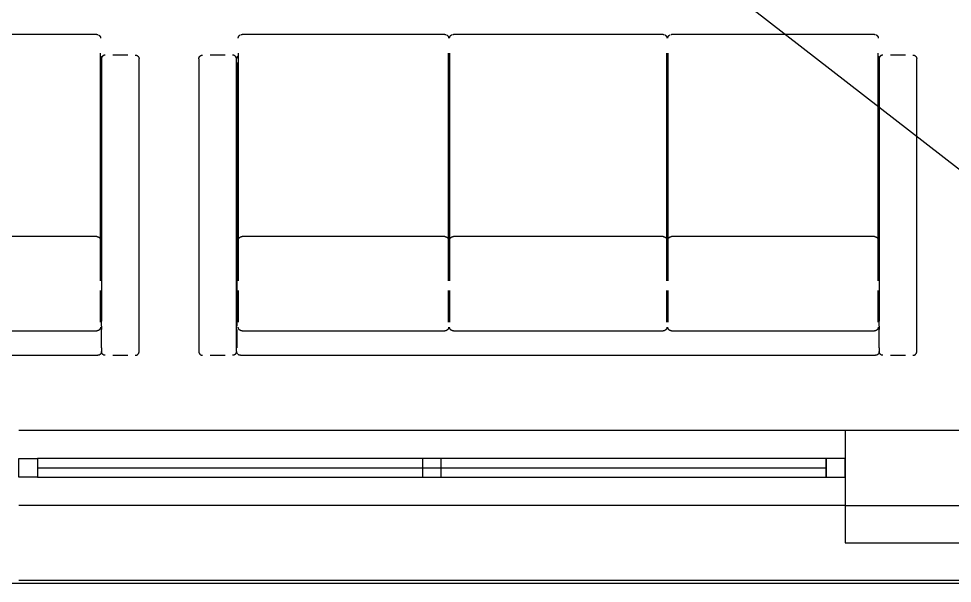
# Model space of a CAD drawing. Header units: metres. Extents: x -658 to -58, y -713 to -118.
# Drawn here: x -324.649 to -322.164, y -145.059 to -143.554 of the extents above; entities that cross this region are included whole.
import ezdxf

# ---------------------------------------------------------------- set-up
doc = ezdxf.new("R2010")
doc.units = ezdxf.units.M
doc.header["$LTSCALE"] = 100
doc.layers.add('plan', color=8, linetype='Continuous')

# ---------------------------------------------------------------- blocks, each defined once
blk = doc.blocks.new('ANTIGUA_by_Vaghi_11534 - Vaghi A3S-Triple Seat-V2-الدور الارضي')
for p, q in [((-0.885, 0.8), (-0.925, 0.8)), ((0.845, 0.8), (-0.845, 0.8)), ((0.9262, 0.8), (0.8862, 0.8)), ((-0.955, 0.79), (-0.955, 0.01)), ((-0.855, 0.78), (-0.855, 0.79)), ((-0.855, 0.78), (-0.855, 0.7313)), ((0.855, 0.7313), (0.855, 0.78)), ((0.8562, 0.79), (0.8562, 0.01)), ((0.9562, 0.01), (0.9562, 0.79)), ((-0.855, 0.7219), (-0.855, 0.7313)), ((-0.855, 0.7219), (-0.855, 0.6818)), ((-0.3025, 0.7348), (-0.8425, 0.7348)), ((0.2786, 0.7348), (-0.28, 0.7348)), ((0.8412, 0.7348), (0.3012, 0.7348)), ((0.855, 0.5896), (0.855, 0.7219)), ((-0.855, 0.01), (-0.855, 0.7089)), ((-0.8525, 0.7116), (-0.8525, 0.627)), ((-0.2925, 0.627), (-0.2925, 0.7116)), ((-0.29, 0.7116), (-0.29, 0.627)), ((0.2886, 0.627), (0.2886, 0.7116)), ((0.2912, 0.7116), (0.2912, 0.627)), ((0.8512, 0.627), (0.8512, 0.7116)), ((-0.8525, 0.6013), (-0.8525, 0.4949)), ((-0.2925, 0.4949), (-0.2925, 0.6013)), ((-0.29, 0.6013), (-0.29, 0.4949)), ((0.2886, 0.4949), (0.2886, 0.6013)), ((0.2912, 0.6013), (0.2912, 0.4949)), ((0.8512, 0.4949), (0.8512, 0.6013)), ((-0.2925, 0.5826), (-0.2899, 0.5826)), ((0.2886, 0.5826), (0.2912, 0.5826)), ((0.855, 0.02), (0.855, 0.5896)), ((-0.8525, 0.4949), (-0.8525, -0.005)), ((-0.8425, 0.4837), (-0.3025, 0.4837)), ((-0.2925, -0.005), (-0.2925, 0.4949)), ((-0.29, 0.4949), (-0.29, -0.005)), ((-0.28, 0.4837), (0.2786, 0.4837)), ((0.2886, -0.005), (0.2886, 0.4949)), ((0.2912, 0.4949), (0.2912, -0.005)), ((0.3012, 0.4837), (0.8412, 0.4837)), ((0.8512, -0.005), (0.8512, 0.4949)), ((-0.925, 0), (-0.885, 0)), ((-0.2925, 0), (-0.29, 0)), ((0.2886, 0), (0.2912, 0)), ((0.8862, 0), (0.9262, 0)), ((-0.8425, -0.055), (-0.3025, -0.055)), ((-0.28, -0.055), (0.2786, -0.055)), ((0.3012, -0.055), (0.8412, -0.055))]:
    blk.add_line(p, q)
at = {"flags": 128}
for points in [[(-0.855, 0.79), (-0.855, 0.7904), (-0.855, 0.7908), (-0.8549, 0.7912), (-0.8549, 0.7916), (-0.8548, 0.792), (-0.8547, 0.7924), (-0.8546, 0.7928), (-0.8545, 0.7931), (-0.8544, 0.7935), (-0.8542, 0.7939), (-0.854, 0.7943), (-0.8539, 0.7946), (-0.8537, 0.795), (-0.8535, 0.7953), (-0.8533, 0.7956), (-0.853, 0.796), (-0.8528, 0.7963), (-0.8525, 0.7966), (-0.8522, 0.7969), (-0.852, 0.7972), (-0.8517, 0.7974), (-0.8514, 0.7977), (-0.8511, 0.798), (-0.8507, 0.7982), (-0.8504, 0.7984), (-0.8501, 0.7986), (-0.8497, 0.7988), (-0.8494, 0.799), (-0.849, 0.7992), (-0.8486, 0.7993), (-0.8482, 0.7995), (-0.8479, 0.7996), (-0.8475, 0.7997), (-0.8471, 0.7998), (-0.8467, 0.7999), (-0.8463, 0.7999), (-0.8459, 0.8), (-0.8455, 0.8), (-0.8451, 0.8), (-0.845, 0.8)], [(0.845, 0.8), (0.8454, 0.8), (0.8458, 0.8), (0.8462, 0.7999), (0.8466, 0.7999), (0.847, 0.7998), (0.8474, 0.7997), (0.8478, 0.7996), (0.8481, 0.7995), (0.8485, 0.7994), (0.8489, 0.7992), (0.8493, 0.799), (0.8496, 0.7989), (0.85, 0.7987), (0.8503, 0.7985), (0.8506, 0.7983), (0.851, 0.798), (0.8513, 0.7978)], [(0.8522, 0.797), (0.8524, 0.7967), (0.8527, 0.7964), (0.853, 0.7961), (0.8532, 0.7957), (0.8534, 0.7954)], [(0.8543, 0.7936), (0.8545, 0.7932), (0.8546, 0.7929), (0.8547, 0.7925), (0.8548, 0.7921), (0.8549, 0.7917), (0.8549, 0.7913), (0.855, 0.7909), (0.855, 0.7905), (0.855, 0.7901)], [(-0.8525, 0.7248), (-0.8525, 0.7252), (-0.8525, 0.7256), (-0.8524, 0.726), (-0.8524, 0.7264), (-0.8523, 0.7268), (-0.8522, 0.7272), (-0.8521, 0.7276), (-0.852, 0.7279), (-0.8519, 0.7283), (-0.8517, 0.7287), (-0.8515, 0.7291), (-0.8514, 0.7294), (-0.8512, 0.7298), (-0.851, 0.7301), (-0.8508, 0.7304), (-0.8505, 0.7308), (-0.8503, 0.7311), (-0.85, 0.7314), (-0.8497, 0.7317), (-0.8495, 0.732), (-0.8492, 0.7322), (-0.8489, 0.7325), (-0.8486, 0.7328), (-0.8482, 0.733), (-0.8479, 0.7332), (-0.8476, 0.7334), (-0.8472, 0.7336), (-0.8469, 0.7338), (-0.8465, 0.734), (-0.8461, 0.7341), (-0.8457, 0.7343), (-0.8454, 0.7344), (-0.845, 0.7345), (-0.8446, 0.7346), (-0.8442, 0.7346), (-0.8438, 0.7347), (-0.8434, 0.7348), (-0.843, 0.7348), (-0.8426, 0.7348), (-0.8425, 0.7348)], [(-0.3025, 0.7348), (-0.3021, 0.7348), (-0.3017, 0.7348), (-0.3013, 0.7347), (-0.3009, 0.7347), (-0.3005, 0.7346), (-0.3001, 0.7345), (-0.2997, 0.7344), (-0.2994, 0.7343), (-0.299, 0.7342), (-0.2986, 0.734), (-0.2982, 0.7338), (-0.2979, 0.7337), (-0.2975, 0.7335), (-0.2972, 0.7333), (-0.2969, 0.733), (-0.2965, 0.7328), (-0.2962, 0.7326), (-0.2959, 0.7323), (-0.2956, 0.732), (-0.2953, 0.7318), (-0.2951, 0.7315), (-0.2948, 0.7312), (-0.2945, 0.7309), (-0.2943, 0.7305), (-0.2941, 0.7302), (-0.2939, 0.7299), (-0.2937, 0.7295), (-0.2935, 0.7292), (-0.2933, 0.7288), (-0.2932, 0.7284), (-0.293, 0.728), (-0.2929, 0.7277), (-0.2928, 0.7273), (-0.2927, 0.7269), (-0.2926, 0.7265), (-0.2926, 0.7261), (-0.2925, 0.7257), (-0.2925, 0.7253), (-0.2925, 0.7249), (-0.2925, 0.7248)], [(-0.29, 0.7248), (-0.29, 0.7252), (-0.29, 0.7256), (-0.2899, 0.726), (-0.2899, 0.7264), (-0.2898, 0.7268), (-0.2897, 0.7272), (-0.2896, 0.7276), (-0.2895, 0.7279), (-0.2894, 0.7283), (-0.2892, 0.7287), (-0.289, 0.7291), (-0.2889, 0.7294), (-0.2887, 0.7298), (-0.2885, 0.7301), (-0.2883, 0.7304), (-0.288, 0.7308), (-0.2878, 0.7311), (-0.2875, 0.7314), (-0.2872, 0.7317), (-0.287, 0.732), (-0.2867, 0.7322), (-0.2864, 0.7325), (-0.2861, 0.7328), (-0.2857, 0.733), (-0.2854, 0.7332), (-0.2851, 0.7334), (-0.2847, 0.7336), (-0.2844, 0.7338), (-0.284, 0.734), (-0.2836, 0.7341), (-0.2832, 0.7343), (-0.2829, 0.7344), (-0.2825, 0.7345), (-0.2821, 0.7346), (-0.2817, 0.7346), (-0.2813, 0.7347), (-0.2809, 0.7348), (-0.2805, 0.7348), (-0.2801, 0.7348), (-0.28, 0.7348)], [(0.2786, 0.7348), (0.279, 0.7348), (0.2794, 0.7348), (0.2798, 0.7347), (0.2802, 0.7347), (0.2806, 0.7346), (0.281, 0.7345), (0.2813, 0.7344), (0.2817, 0.7343), (0.2821, 0.7342), (0.2825, 0.734), (0.2828, 0.7338), (0.2832, 0.7337), (0.2836, 0.7335), (0.2839, 0.7333), (0.2842, 0.733), (0.2846, 0.7328), (0.2849, 0.7326), (0.2852, 0.7323), (0.2855, 0.732), (0.2858, 0.7318), (0.286, 0.7315), (0.2863, 0.7312), (0.2865, 0.7309), (0.2868, 0.7305), (0.287, 0.7302), (0.2872, 0.7299), (0.2874, 0.7295), (0.2876, 0.7292), (0.2878, 0.7288), (0.2879, 0.7284), (0.288, 0.728), (0.2882, 0.7277), (0.2883, 0.7273), (0.2884, 0.7269), (0.2884, 0.7265), (0.2885, 0.7261), (0.2885, 0.7257), (0.2886, 0.7253), (0.2886, 0.7249), (0.2886, 0.7248)], [(0.2912, 0.7248), (0.2912, 0.7252), (0.2912, 0.7256), (0.2913, 0.726), (0.2913, 0.7264), (0.2914, 0.7268), (0.2915, 0.7272), (0.2916, 0.7276), (0.2917, 0.7279), (0.2918, 0.7283), (0.292, 0.7287), (0.2921, 0.7291), (0.2923, 0.7294), (0.2925, 0.7298), (0.2927, 0.7301), (0.2929, 0.7304), (0.2932, 0.7308), (0.2934, 0.7311), (0.2937, 0.7314), (0.2939, 0.7317), (0.2942, 0.732), (0.2945, 0.7322), (0.2948, 0.7325), (0.2951, 0.7328), (0.2955, 0.733), (0.2958, 0.7332), (0.2961, 0.7334), (0.2965, 0.7336), (0.2968, 0.7338), (0.2972, 0.734), (0.2976, 0.7341), (0.2979, 0.7343), (0.2983, 0.7344), (0.2987, 0.7345), (0.2991, 0.7346), (0.2995, 0.7346), (0.2999, 0.7347), (0.3003, 0.7348), (0.3007, 0.7348), (0.3011, 0.7348), (0.3012, 0.7348)], [(0.8412, 0.7348), (0.8416, 0.7348), (0.842, 0.7348), (0.8424, 0.7347), (0.8428, 0.7347), (0.8432, 0.7346), (0.8436, 0.7345), (0.8439, 0.7344), (0.8443, 0.7343), (0.8447, 0.7342), (0.8451, 0.734), (0.8454, 0.7338), (0.8458, 0.7337), (0.8462, 0.7335), (0.8465, 0.7333), (0.8468, 0.733), (0.8472, 0.7328), (0.8475, 0.7326), (0.8478, 0.7323), (0.8481, 0.732), (0.8484, 0.7318), (0.8486, 0.7315), (0.8489, 0.7312), (0.8491, 0.7309), (0.8494, 0.7305), (0.8496, 0.7302), (0.8498, 0.7299), (0.85, 0.7295), (0.8502, 0.7292), (0.8504, 0.7288), (0.8505, 0.7284), (0.8506, 0.728), (0.8508, 0.7277), (0.8509, 0.7273), (0.851, 0.7269), (0.851, 0.7265), (0.8511, 0.7261), (0.8511, 0.7257), (0.8512, 0.7253), (0.8512, 0.7249), (0.8512, 0.7248)], [(-0.8425, 0.4837), (-0.8429, 0.4837), (-0.8433, 0.4837), (-0.8437, 0.4837), (-0.8441, 0.4838), (-0.8445, 0.4839), (-0.8449, 0.484), (-0.8453, 0.4841), (-0.8456, 0.4842), (-0.846, 0.4843), (-0.8464, 0.4845), (-0.8468, 0.4846), (-0.8471, 0.4848), (-0.8475, 0.485), (-0.8478, 0.4852), (-0.8481, 0.4854), (-0.8485, 0.4857), (-0.8488, 0.4859), (-0.8491, 0.4862), (-0.8494, 0.4864), (-0.8497, 0.4867), (-0.8499, 0.487), (-0.8502, 0.4873), (-0.8505, 0.4876), (-0.8507, 0.4879), (-0.8509, 0.4883), (-0.8511, 0.4886), (-0.8513, 0.489), (-0.8515, 0.4893), (-0.8517, 0.4897), (-0.8518, 0.4901), (-0.852, 0.4904), (-0.8521, 0.4908), (-0.8522, 0.4912), (-0.8523, 0.4916), (-0.8524, 0.492), (-0.8524, 0.4924), (-0.8525, 0.4928), (-0.8525, 0.4932), (-0.8525, 0.4936), (-0.8525, 0.4937)], [(-0.2925, 0.4937), (-0.2925, 0.4933), (-0.2925, 0.4929), (-0.2926, 0.4925), (-0.2926, 0.4921), (-0.2927, 0.4917), (-0.2928, 0.4913), (-0.2929, 0.4909), (-0.293, 0.4905), (-0.2931, 0.4902), (-0.2933, 0.4898), (-0.2935, 0.4894), (-0.2936, 0.4891), (-0.2938, 0.4887), (-0.294, 0.4884), (-0.2942, 0.488), (-0.2945, 0.4877), (-0.2947, 0.4874), (-0.295, 0.4871), (-0.2953, 0.4868), (-0.2955, 0.4865), (-0.2958, 0.4862), (-0.2961, 0.486), (-0.2964, 0.4857), (-0.2968, 0.4855), (-0.2971, 0.4853), (-0.2974, 0.4851), (-0.2978, 0.4849), (-0.2981, 0.4847), (-0.2985, 0.4845), (-0.2989, 0.4844), (-0.2993, 0.4842), (-0.2996, 0.4841), (-0.3, 0.484), (-0.3004, 0.4839), (-0.3008, 0.4838), (-0.3012, 0.4838), (-0.3016, 0.4837), (-0.302, 0.4837), (-0.3024, 0.4837), (-0.3025, 0.4837)], [(-0.28, 0.4837), (-0.2804, 0.4837), (-0.2808, 0.4837), (-0.2812, 0.4837), (-0.2816, 0.4838), (-0.282, 0.4839), (-0.2824, 0.484), (-0.2828, 0.4841), (-0.2831, 0.4842), (-0.2835, 0.4843), (-0.2839, 0.4845), (-0.2843, 0.4846), (-0.2846, 0.4848), (-0.285, 0.485), (-0.2853, 0.4852), (-0.2856, 0.4854), (-0.286, 0.4857), (-0.2863, 0.4859), (-0.2866, 0.4862), (-0.2869, 0.4864), (-0.2872, 0.4867), (-0.2874, 0.487), (-0.2877, 0.4873), (-0.288, 0.4876), (-0.2882, 0.4879), (-0.2884, 0.4883), (-0.2886, 0.4886), (-0.2888, 0.489), (-0.289, 0.4893), (-0.2892, 0.4897), (-0.2893, 0.4901), (-0.2895, 0.4904), (-0.2896, 0.4908), (-0.2897, 0.4912), (-0.2898, 0.4916), (-0.2899, 0.492), (-0.2899, 0.4924), (-0.29, 0.4928), (-0.29, 0.4932), (-0.29, 0.4936), (-0.29, 0.4937)], [(0.2886, 0.4937), (0.2886, 0.4933), (0.2886, 0.4929), (0.2885, 0.4925), (0.2885, 0.4921), (0.2884, 0.4917), (0.2883, 0.4913), (0.2882, 0.4909), (0.2881, 0.4905), (0.2879, 0.4902), (0.2878, 0.4898), (0.2876, 0.4894), (0.2875, 0.4891), (0.2873, 0.4887), (0.2871, 0.4884), (0.2868, 0.488), (0.2866, 0.4877), (0.2864, 0.4874), (0.2861, 0.4871), (0.2858, 0.4868), (0.2856, 0.4865), (0.2853, 0.4862), (0.285, 0.486), (0.2846, 0.4857), (0.2843, 0.4855), (0.284, 0.4853), (0.2836, 0.4851), (0.2833, 0.4849), (0.2829, 0.4847), (0.2826, 0.4845), (0.2822, 0.4844), (0.2818, 0.4842), (0.2815, 0.4841), (0.2811, 0.484), (0.2807, 0.4839), (0.2803, 0.4838), (0.2799, 0.4838), (0.2795, 0.4837), (0.2791, 0.4837), (0.2787, 0.4837), (0.2786, 0.4837)], [(0.3012, 0.4837), (0.3008, 0.4837), (0.3004, 0.4837), (0.3, 0.4837), (0.2996, 0.4838), (0.2992, 0.4839), (0.2988, 0.484), (0.2984, 0.4841), (0.298, 0.4842), (0.2977, 0.4843), (0.2973, 0.4845), (0.2969, 0.4846), (0.2966, 0.4848), (0.2962, 0.485), (0.2959, 0.4852), (0.2955, 0.4854), (0.2952, 0.4857), (0.2949, 0.4859), (0.2946, 0.4862), (0.2943, 0.4864), (0.294, 0.4867), (0.2937, 0.487), (0.2935, 0.4873), (0.2932, 0.4876), (0.293, 0.4879), (0.2928, 0.4883), (0.2926, 0.4886), (0.2924, 0.489), (0.2922, 0.4893), (0.292, 0.4897), (0.2919, 0.4901), (0.2917, 0.4904), (0.2916, 0.4908), (0.2915, 0.4912), (0.2914, 0.4916), (0.2913, 0.492), (0.2913, 0.4924), (0.2912, 0.4928), (0.2912, 0.4932), (0.2912, 0.4936), (0.2912, 0.4937)], [(0.8512, 0.4937), (0.8512, 0.4933), (0.8512, 0.4929), (0.8511, 0.4925), (0.8511, 0.4921), (0.851, 0.4917), (0.8509, 0.4913), (0.8508, 0.4909), (0.8507, 0.4905), (0.8505, 0.4902), (0.8504, 0.4898), (0.8502, 0.4894), (0.8501, 0.4891), (0.8499, 0.4887), (0.8497, 0.4884), (0.8494, 0.488), (0.8492, 0.4877), (0.849, 0.4874), (0.8487, 0.4871), (0.8484, 0.4868), (0.8482, 0.4865), (0.8479, 0.4862), (0.8476, 0.486), (0.8472, 0.4857), (0.8469, 0.4855), (0.8466, 0.4853), (0.8462, 0.4851), (0.8459, 0.4849), (0.8455, 0.4847), (0.8452, 0.4845), (0.8448, 0.4844), (0.8444, 0.4842), (0.8441, 0.4841), (0.8437, 0.484), (0.8433, 0.4839), (0.8429, 0.4838), (0.8425, 0.4838), (0.8421, 0.4837), (0.8417, 0.4837), (0.8413, 0.4837), (0.8412, 0.4837)], [(-0.8524, 0.0033), (-0.8527, 0.0036), (-0.853, 0.0039), (-0.8532, 0.0043), (-0.8534, 0.0046), (-0.8536, 0.0049), (-0.8538, 0.0053), (-0.854, 0.0056), (-0.8542, 0.006), (-0.8543, 0.0064), (-0.8545, 0.0068), (-0.8546, 0.0071), (-0.8547, 0.0075), (-0.8548, 0.0079), (-0.8549, 0.0083), (-0.8549, 0.0087), (-0.855, 0.0091), (-0.855, 0.0095), (-0.855, 0.0099), (-0.855, 0.01)], [(0.855, 0.01), (0.855, 0.0096), (0.855, 0.0092), (0.8549, 0.0088), (0.8549, 0.0084), (0.8548, 0.008), (0.8547, 0.0076), (0.8546, 0.0072), (0.8545, 0.0069), (0.8544, 0.0065), (0.8542, 0.0061), (0.854, 0.0057), (0.8539, 0.0054), (0.8537, 0.005), (0.8535, 0.0047), (0.8533, 0.0044), (0.853, 0.004), (0.8528, 0.0037), (0.8525, 0.0034), (0.8522, 0.0031), (0.852, 0.0028), (0.8517, 0.0026), (0.8514, 0.0023), (0.8511, 0.002)], [(-0.8468, -0.054), (-0.8471, -0.0539), (-0.8475, -0.0537), (-0.8478, -0.0535), (-0.8481, -0.0533), (-0.8485, -0.053), (-0.8488, -0.0528), (-0.8491, -0.0525), (-0.8494, -0.0522), (-0.8497, -0.052), (-0.8499, -0.0517), (-0.8502, -0.0514), (-0.8505, -0.0511), (-0.8507, -0.0507), (-0.8509, -0.0504), (-0.8511, -0.0501), (-0.8513, -0.0497), (-0.8515, -0.0494), (-0.8517, -0.049), (-0.8518, -0.0486), (-0.852, -0.0482), (-0.8521, -0.0479), (-0.8522, -0.0475), (-0.8523, -0.0471), (-0.8524, -0.0467), (-0.8524, -0.0463), (-0.8525, -0.0459), (-0.8525, -0.0455), (-0.8525, -0.0451), (-0.8525, -0.045)], [(-0.2925, -0.045), (-0.2925, -0.0454), (-0.2925, -0.0458), (-0.2926, -0.0462), (-0.2926, -0.0466), (-0.2927, -0.047), (-0.2928, -0.0474), (-0.2929, -0.0478), (-0.293, -0.0481), (-0.2931, -0.0485), (-0.2933, -0.0489), (-0.2935, -0.0493), (-0.2936, -0.0496), (-0.2938, -0.05), (-0.294, -0.0503), (-0.2942, -0.0506), (-0.2945, -0.051), (-0.2947, -0.0513), (-0.295, -0.0516), (-0.2953, -0.0519), (-0.2955, -0.0522), (-0.2958, -0.0524), (-0.2961, -0.0527), (-0.2964, -0.053), (-0.2968, -0.0532), (-0.2971, -0.0534), (-0.2974, -0.0536), (-0.2978, -0.0538), (-0.2981, -0.054)], [(-0.2843, -0.054), (-0.2846, -0.0539), (-0.285, -0.0537), (-0.2853, -0.0535), (-0.2856, -0.0533), (-0.286, -0.053), (-0.2863, -0.0528), (-0.2866, -0.0525), (-0.2869, -0.0522), (-0.2872, -0.052), (-0.2874, -0.0517), (-0.2877, -0.0514), (-0.288, -0.0511), (-0.2882, -0.0507), (-0.2884, -0.0504), (-0.2886, -0.0501), (-0.2888, -0.0497), (-0.289, -0.0494), (-0.2892, -0.049), (-0.2893, -0.0486), (-0.2895, -0.0482), (-0.2896, -0.0479), (-0.2897, -0.0475), (-0.2898, -0.0471), (-0.2899, -0.0467), (-0.2899, -0.0463), (-0.29, -0.0459), (-0.29, -0.0455), (-0.29, -0.0451), (-0.29, -0.045)], [(0.2886, -0.045), (0.2886, -0.0454), (0.2886, -0.0458), (0.2885, -0.0462), (0.2885, -0.0466), (0.2884, -0.047), (0.2883, -0.0474), (0.2882, -0.0478), (0.2881, -0.0481), (0.2879, -0.0485), (0.2878, -0.0489), (0.2876, -0.0493), (0.2875, -0.0496), (0.2873, -0.05), (0.2871, -0.0503), (0.2868, -0.0506), (0.2866, -0.051), (0.2864, -0.0513), (0.2861, -0.0516), (0.2858, -0.0519), (0.2856, -0.0522), (0.2853, -0.0524), (0.285, -0.0527), (0.2846, -0.053), (0.2843, -0.0532), (0.284, -0.0534), (0.2836, -0.0536), (0.2833, -0.0538), (0.2829, -0.054)], [(0.2969, -0.054), (0.2966, -0.0539), (0.2962, -0.0537), (0.2959, -0.0535), (0.2955, -0.0533), (0.2952, -0.053), (0.2949, -0.0528), (0.2946, -0.0525), (0.2943, -0.0522), (0.294, -0.052), (0.2937, -0.0517), (0.2935, -0.0514), (0.2932, -0.0511), (0.293, -0.0507), (0.2928, -0.0504), (0.2926, -0.0501), (0.2924, -0.0497), (0.2922, -0.0494), (0.292, -0.049), (0.2919, -0.0486), (0.2917, -0.0482), (0.2916, -0.0479), (0.2915, -0.0475), (0.2914, -0.0471), (0.2913, -0.0467), (0.2913, -0.0463), (0.2912, -0.0459), (0.2912, -0.0455), (0.2912, -0.0451), (0.2912, -0.045)], [(0.8512, -0.045), (0.8512, -0.0454), (0.8512, -0.0458), (0.8511, -0.0462), (0.8511, -0.0466), (0.851, -0.047), (0.8509, -0.0474), (0.8508, -0.0478), (0.8507, -0.0481), (0.8505, -0.0485), (0.8504, -0.0489), (0.8502, -0.0493), (0.8501, -0.0496), (0.8499, -0.05), (0.8497, -0.0503), (0.8494, -0.0506), (0.8492, -0.051), (0.849, -0.0513), (0.8487, -0.0516), (0.8484, -0.0519), (0.8482, -0.0522), (0.8479, -0.0524), (0.8476, -0.0527), (0.8472, -0.053), (0.8469, -0.0532), (0.8466, -0.0534), (0.8462, -0.0536), (0.8459, -0.0538), (0.8455, -0.054)], [(-0.8425, -0.055), (-0.8429, -0.055), (-0.8433, -0.055), (-0.8437, -0.0549), (-0.8441, -0.0549), (-0.8445, -0.0548), (-0.8449, -0.0547)], [(-0.3, -0.0547), (-0.3004, -0.0548), (-0.3008, -0.0549), (-0.3012, -0.0549), (-0.3016, -0.055), (-0.302, -0.055), (-0.3024, -0.055), (-0.3025, -0.055)], [(-0.28, -0.055), (-0.2804, -0.055), (-0.2808, -0.055), (-0.2812, -0.0549), (-0.2816, -0.0549), (-0.282, -0.0548), (-0.2824, -0.0547)], [(0.2811, -0.0547), (0.2807, -0.0548), (0.2803, -0.0549), (0.2799, -0.0549), (0.2795, -0.055), (0.2791, -0.055), (0.2787, -0.055), (0.2786, -0.055)], [(0.3012, -0.055), (0.3008, -0.055), (0.3004, -0.055), (0.3, -0.0549), (0.2996, -0.0549), (0.2992, -0.0548), (0.2988, -0.0547)], [(0.8437, -0.0547), (0.8433, -0.0548), (0.8429, -0.0549), (0.8425, -0.0549), (0.8421, -0.055), (0.8417, -0.055), (0.8413, -0.055), (0.8412, -0.055)]]:
    blk.add_lwpolyline(points, dxfattribs=at)
for points, knots in [([(-0.945, 0.8), (-0.9459, 0.8), (-0.9472, 0.7998), (-0.9488, 0.7993), (-0.9498, 0.7988), (-0.9506, 0.7983), (-0.9513, 0.7978), (-0.9519, 0.7972), (-0.9525, 0.7966), (-0.9531, 0.7959), (-0.9537, 0.795), (-0.9543, 0.7938), (-0.9548, 0.7922), (-0.955, 0.7909), (-0.955, 0.79)], [0, 0, 0, 0, 0.166667, 0.25, 0.333333, 0.375, 0.416667, 0.5, 0.541667, 0.583333, 0.666667, 0.75, 0.833333, 1, 1, 1, 1]), ([(-0.865, 0.8), (-0.8641, 0.8), (-0.8628, 0.7998), (-0.8612, 0.7993), (-0.8602, 0.7988), (-0.8594, 0.7983), (-0.8587, 0.7978), (-0.8581, 0.7972), (-0.8575, 0.7966), (-0.8569, 0.7959), (-0.8563, 0.795), (-0.8557, 0.7938), (-0.8552, 0.7922), (-0.855, 0.7909), (-0.855, 0.79)], [0, 0, 0, 0, 0.166667, 0.25, 0.333333, 0.375, 0.416667, 0.5, 0.541667, 0.583333, 0.666667, 0.75, 0.833333, 1, 1, 1, 1]), ([(0.8562, 0.79), (0.8562, 0.7909), (0.8564, 0.7922), (0.8569, 0.7938), (0.8575, 0.795), (0.8581, 0.7959), (0.8587, 0.7966), (0.8593, 0.7972), (0.8601, 0.798), (0.861, 0.7986), (0.8618, 0.799), (0.8626, 0.7993), (0.864, 0.7998), (0.8653, 0.8), (0.8662, 0.8)], [0, 0, 0, 0, 0.166667, 0.25, 0.333333, 0.416667, 0.458333, 0.5, 0.583333, 0.666667, 0.708333, 0.75, 0.833333, 1, 1, 1, 1]), ([(0.9562, 0.79), (0.9562, 0.7909), (0.956, 0.7922), (0.9555, 0.7938), (0.9549, 0.795), (0.9543, 0.7959), (0.9537, 0.7966), (0.9531, 0.7972), (0.9523, 0.798), (0.9514, 0.7986), (0.9506, 0.799), (0.9498, 0.7993), (0.9484, 0.7998), (0.9471, 0.8), (0.9462, 0.8)], [0, 0, 0, 0, 0.166667, 0.25, 0.333333, 0.416667, 0.458333, 0.5, 0.583333, 0.666667, 0.708333, 0.75, 0.833333, 1, 1, 1, 1]), ([(-0.8537, 0.5861), (-0.8539, 0.5864), (-0.8543, 0.5869), (-0.8548, 0.5881), (-0.855, 0.589), (-0.855, 0.5896)], [0.6666667, 0.6666667, 0.6666667, 0.6666667, 0.75, 0.8333333, 1, 1, 1, 1]), ([(0.8521, 0.5847), (0.8524, 0.5849), (0.853, 0.5853), (0.8537, 0.5861), (0.8543, 0.5869), (0.8548, 0.5881), (0.855, 0.589), (0.855, 0.5896)], [0.5, 0.5, 0.5, 0.5, 0.5833333, 0.6666667, 0.75, 0.8333333, 1, 1, 1, 1]), ([(-0.945, 0), (-0.9459, 0), (-0.9472, 0.0002), (-0.9488, 0.0007), (-0.9498, 0.0012), (-0.9506, 0.0017), (-0.9513, 0.0022), (-0.9519, 0.0028), (-0.9525, 0.0034), (-0.9531, 0.0041), (-0.9537, 0.005), (-0.9543, 0.0062), (-0.9548, 0.0078), (-0.955, 0.0091), (-0.955, 0.01)], [0, 0, 0, 0, 0.166667, 0.25, 0.333333, 0.375, 0.416667, 0.5, 0.541667, 0.583333, 0.666667, 0.75, 0.833333, 1, 1, 1, 1]), ([(-0.865, 0), (-0.8641, 0), (-0.8628, 0.0002), (-0.8612, 0.0007), (-0.8602, 0.0012), (-0.8594, 0.0017), (-0.8587, 0.0022), (-0.8581, 0.0028), (-0.8575, 0.0034), (-0.8569, 0.0041), (-0.8563, 0.005), (-0.8557, 0.0062), (-0.8552, 0.0078), (-0.855, 0.0091), (-0.855, 0.01)], [0, 0, 0, 0, 0.166667, 0.25, 0.333333, 0.375, 0.416667, 0.5, 0.541667, 0.583333, 0.666667, 0.75, 0.833333, 1, 1, 1, 1]), ([(0.8562, 0.01), (0.8562, 0.0091), (0.8564, 0.0078), (0.8569, 0.0062), (0.8575, 0.005), (0.8581, 0.0041), (0.8587, 0.0034), (0.8593, 0.0028), (0.8601, 0.002), (0.861, 0.0014), (0.8618, 0.001), (0.8626, 0.0007), (0.864, 0.0002), (0.8653, 0), (0.8662, 0)], [0, 0, 0, 0, 0.166667, 0.25, 0.333333, 0.416667, 0.458333, 0.5, 0.583333, 0.666667, 0.708333, 0.75, 0.833333, 1, 1, 1, 1])]:
    blk.add_open_spline(points, degree=3, knots=knots)
blk.add_open_spline([(0.9562, 0.01), (0.9562, 0.0091), (0.9561, 0.0083), (0.9558, 0.0074)], degree=3)
blk = doc.blocks.new('ANTIGUA_by_Vaghi_11534 - Vaghi A3S-Triple Seat-V3-الدور الارضي')
for p, q in [((-0.885, 0.8), (-0.925, 0.8)), ((0.845, 0.8), (-0.845, 0.8)), ((0.9262, 0.8), (0.8862, 0.8)), ((-0.955, 0.79), (-0.955, 0.01)), ((-0.855, 0.78), (-0.855, 0.79)), ((-0.855, 0.78), (-0.855, 0.7313)), ((0.855, 0.7313), (0.855, 0.78)), ((0.8562, 0.79), (0.8562, 0.01)), ((0.9562, 0.01), (0.9562, 0.79)), ((-0.855, 0.7219), (-0.855, 0.7313)), ((-0.855, 0.7219), (-0.855, 0.6818)), ((-0.3025, 0.7348), (-0.8425, 0.7348)), ((0.2786, 0.7348), (-0.28, 0.7348)), ((0.8412, 0.7348), (0.3012, 0.7348)), ((0.855, 0.5896), (0.855, 0.7219)), ((-0.855, 0.01), (-0.855, 0.7089)), ((-0.8525, 0.7116), (-0.8525, 0.627)), ((-0.2925, 0.627), (-0.2925, 0.7116)), ((-0.29, 0.7116), (-0.29, 0.627)), ((0.2886, 0.627), (0.2886, 0.7116)), ((0.2912, 0.7116), (0.2912, 0.627)), ((0.8512, 0.627), (0.8512, 0.7116)), ((-0.8525, 0.6013), (-0.8525, 0.4949)), ((-0.2925, 0.4949), (-0.2925, 0.6013)), ((-0.29, 0.6013), (-0.29, 0.4949)), ((0.2886, 0.4949), (0.2886, 0.6013)), ((0.2912, 0.6013), (0.2912, 0.4949)), ((0.8512, 0.4949), (0.8512, 0.6013)), ((-0.2925, 0.5826), (-0.2899, 0.5826)), ((0.2886, 0.5826), (0.2912, 0.5826)), ((0.855, 0.02), (0.855, 0.5896)), ((-0.8525, 0.4949), (-0.8525, -0.005)), ((-0.8425, 0.4837), (-0.3025, 0.4837)), ((-0.2925, -0.005), (-0.2925, 0.4949)), ((-0.29, 0.4949), (-0.29, -0.005)), ((-0.28, 0.4837), (0.2786, 0.4837)), ((0.2886, -0.005), (0.2886, 0.4949)), ((0.2912, 0.4949), (0.2912, -0.005)), ((0.3012, 0.4837), (0.8412, 0.4837)), ((0.8512, -0.005), (0.8512, 0.4949)), ((-0.925, 0), (-0.885, 0)), ((-0.2925, 0), (-0.29, 0)), ((0.2886, 0), (0.2912, 0)), ((0.8862, 0), (0.9262, 0)), ((-0.8425, -0.055), (-0.3025, -0.055)), ((-0.28, -0.055), (0.2786, -0.055)), ((0.3012, -0.055), (0.8412, -0.055))]:
    blk.add_line(p, q)
at = {"flags": 128}
for points in [[(-0.855, 0.79), (-0.855, 0.7904), (-0.855, 0.7908), (-0.8549, 0.7912), (-0.8549, 0.7916), (-0.8548, 0.792), (-0.8547, 0.7924), (-0.8546, 0.7928), (-0.8545, 0.7931), (-0.8544, 0.7935), (-0.8542, 0.7939), (-0.854, 0.7943), (-0.8539, 0.7946), (-0.8537, 0.795), (-0.8535, 0.7953), (-0.8533, 0.7956), (-0.853, 0.796), (-0.8528, 0.7963), (-0.8525, 0.7966), (-0.8522, 0.7969), (-0.852, 0.7972), (-0.8517, 0.7974), (-0.8514, 0.7977), (-0.8511, 0.798), (-0.8507, 0.7982), (-0.8504, 0.7984), (-0.8501, 0.7986), (-0.8497, 0.7988), (-0.8494, 0.799), (-0.849, 0.7992), (-0.8486, 0.7993), (-0.8482, 0.7995), (-0.8479, 0.7996), (-0.8475, 0.7997), (-0.8471, 0.7998), (-0.8467, 0.7999), (-0.8463, 0.7999), (-0.8459, 0.8), (-0.8455, 0.8), (-0.8451, 0.8), (-0.845, 0.8)], [(0.845, 0.8), (0.8454, 0.8), (0.8458, 0.8), (0.8462, 0.7999), (0.8466, 0.7999), (0.847, 0.7998), (0.8474, 0.7997), (0.8478, 0.7996), (0.8481, 0.7995), (0.8485, 0.7994), (0.8489, 0.7992), (0.8493, 0.799), (0.8496, 0.7989), (0.85, 0.7987), (0.8503, 0.7985), (0.8506, 0.7983), (0.851, 0.798), (0.8513, 0.7978)], [(0.8522, 0.797), (0.8524, 0.7967), (0.8527, 0.7964), (0.853, 0.7961), (0.8532, 0.7957), (0.8534, 0.7954)], [(0.8543, 0.7936), (0.8545, 0.7932), (0.8546, 0.7929), (0.8547, 0.7925), (0.8548, 0.7921), (0.8549, 0.7917), (0.8549, 0.7913), (0.855, 0.7909), (0.855, 0.7905), (0.855, 0.7901)], [(-0.8525, 0.7248), (-0.8525, 0.7252), (-0.8525, 0.7256), (-0.8524, 0.726), (-0.8524, 0.7264), (-0.8523, 0.7268), (-0.8522, 0.7272), (-0.8521, 0.7276), (-0.852, 0.7279), (-0.8519, 0.7283), (-0.8517, 0.7287), (-0.8515, 0.7291), (-0.8514, 0.7294), (-0.8512, 0.7298), (-0.851, 0.7301), (-0.8508, 0.7304), (-0.8505, 0.7308), (-0.8503, 0.7311), (-0.85, 0.7314), (-0.8497, 0.7317), (-0.8495, 0.732), (-0.8492, 0.7322), (-0.8489, 0.7325), (-0.8486, 0.7328), (-0.8482, 0.733), (-0.8479, 0.7332), (-0.8476, 0.7334), (-0.8472, 0.7336), (-0.8469, 0.7338), (-0.8465, 0.734), (-0.8461, 0.7341), (-0.8457, 0.7343), (-0.8454, 0.7344), (-0.845, 0.7345), (-0.8446, 0.7346), (-0.8442, 0.7346), (-0.8438, 0.7347), (-0.8434, 0.7348), (-0.843, 0.7348), (-0.8426, 0.7348), (-0.8425, 0.7348)], [(-0.3025, 0.7348), (-0.3021, 0.7348), (-0.3017, 0.7348), (-0.3013, 0.7347), (-0.3009, 0.7347), (-0.3005, 0.7346), (-0.3001, 0.7345), (-0.2997, 0.7344), (-0.2994, 0.7343), (-0.299, 0.7342), (-0.2986, 0.734), (-0.2982, 0.7338), (-0.2979, 0.7337), (-0.2975, 0.7335), (-0.2972, 0.7333), (-0.2969, 0.733), (-0.2965, 0.7328), (-0.2962, 0.7326), (-0.2959, 0.7323), (-0.2956, 0.732), (-0.2953, 0.7318), (-0.2951, 0.7315), (-0.2948, 0.7312), (-0.2945, 0.7309), (-0.2943, 0.7305), (-0.2941, 0.7302), (-0.2939, 0.7299), (-0.2937, 0.7295), (-0.2935, 0.7292), (-0.2933, 0.7288), (-0.2932, 0.7284), (-0.293, 0.728), (-0.2929, 0.7277), (-0.2928, 0.7273), (-0.2927, 0.7269), (-0.2926, 0.7265), (-0.2926, 0.7261), (-0.2925, 0.7257), (-0.2925, 0.7253), (-0.2925, 0.7249), (-0.2925, 0.7248)], [(-0.29, 0.7248), (-0.29, 0.7252), (-0.29, 0.7256), (-0.2899, 0.726), (-0.2899, 0.7264), (-0.2898, 0.7268), (-0.2897, 0.7272), (-0.2896, 0.7276), (-0.2895, 0.7279), (-0.2894, 0.7283), (-0.2892, 0.7287), (-0.289, 0.7291), (-0.2889, 0.7294), (-0.2887, 0.7298), (-0.2885, 0.7301), (-0.2883, 0.7304), (-0.288, 0.7308), (-0.2878, 0.7311), (-0.2875, 0.7314), (-0.2872, 0.7317), (-0.287, 0.732), (-0.2867, 0.7322), (-0.2864, 0.7325), (-0.2861, 0.7328), (-0.2857, 0.733), (-0.2854, 0.7332), (-0.2851, 0.7334), (-0.2847, 0.7336), (-0.2844, 0.7338), (-0.284, 0.734), (-0.2836, 0.7341), (-0.2832, 0.7343), (-0.2829, 0.7344), (-0.2825, 0.7345), (-0.2821, 0.7346), (-0.2817, 0.7346), (-0.2813, 0.7347), (-0.2809, 0.7348), (-0.2805, 0.7348), (-0.2801, 0.7348), (-0.28, 0.7348)], [(0.2786, 0.7348), (0.279, 0.7348), (0.2794, 0.7348), (0.2798, 0.7347), (0.2802, 0.7347), (0.2806, 0.7346), (0.281, 0.7345), (0.2813, 0.7344), (0.2817, 0.7343), (0.2821, 0.7342), (0.2825, 0.734), (0.2828, 0.7338), (0.2832, 0.7337), (0.2836, 0.7335), (0.2839, 0.7333), (0.2842, 0.733), (0.2846, 0.7328), (0.2849, 0.7326), (0.2852, 0.7323), (0.2855, 0.732), (0.2858, 0.7318), (0.286, 0.7315), (0.2863, 0.7312), (0.2865, 0.7309), (0.2868, 0.7305), (0.287, 0.7302), (0.2872, 0.7299), (0.2874, 0.7295), (0.2876, 0.7292), (0.2878, 0.7288), (0.2879, 0.7284), (0.288, 0.728), (0.2882, 0.7277), (0.2883, 0.7273), (0.2884, 0.7269), (0.2884, 0.7265), (0.2885, 0.7261), (0.2885, 0.7257), (0.2886, 0.7253), (0.2886, 0.7249), (0.2886, 0.7248)], [(0.2912, 0.7248), (0.2912, 0.7252), (0.2912, 0.7256), (0.2913, 0.726), (0.2913, 0.7264), (0.2914, 0.7268), (0.2915, 0.7272), (0.2916, 0.7276), (0.2917, 0.7279), (0.2918, 0.7283), (0.292, 0.7287), (0.2921, 0.7291), (0.2923, 0.7294), (0.2925, 0.7298), (0.2927, 0.7301), (0.2929, 0.7304), (0.2932, 0.7308), (0.2934, 0.7311), (0.2937, 0.7314), (0.2939, 0.7317), (0.2942, 0.732), (0.2945, 0.7322), (0.2948, 0.7325), (0.2951, 0.7328), (0.2955, 0.733), (0.2958, 0.7332), (0.2961, 0.7334), (0.2965, 0.7336), (0.2968, 0.7338), (0.2972, 0.734), (0.2976, 0.7341), (0.2979, 0.7343), (0.2983, 0.7344), (0.2987, 0.7345), (0.2991, 0.7346), (0.2995, 0.7346), (0.2999, 0.7347), (0.3003, 0.7348), (0.3007, 0.7348), (0.3011, 0.7348), (0.3012, 0.7348)], [(0.8412, 0.7348), (0.8416, 0.7348), (0.842, 0.7348), (0.8424, 0.7347), (0.8428, 0.7347), (0.8432, 0.7346), (0.8436, 0.7345), (0.8439, 0.7344), (0.8443, 0.7343), (0.8447, 0.7342), (0.8451, 0.734), (0.8454, 0.7338), (0.8458, 0.7337), (0.8462, 0.7335), (0.8465, 0.7333), (0.8468, 0.733), (0.8472, 0.7328), (0.8475, 0.7326), (0.8478, 0.7323), (0.8481, 0.732), (0.8484, 0.7318), (0.8486, 0.7315), (0.8489, 0.7312), (0.8491, 0.7309), (0.8494, 0.7305), (0.8496, 0.7302), (0.8498, 0.7299), (0.85, 0.7295), (0.8502, 0.7292), (0.8504, 0.7288), (0.8505, 0.7284), (0.8506, 0.728), (0.8508, 0.7277), (0.8509, 0.7273), (0.851, 0.7269), (0.851, 0.7265), (0.8511, 0.7261), (0.8511, 0.7257), (0.8512, 0.7253), (0.8512, 0.7249), (0.8512, 0.7248)], [(-0.8425, 0.4837), (-0.8429, 0.4837), (-0.8433, 0.4837), (-0.8437, 0.4837), (-0.8441, 0.4838), (-0.8445, 0.4839), (-0.8449, 0.484), (-0.8453, 0.4841), (-0.8456, 0.4842), (-0.846, 0.4843), (-0.8464, 0.4845), (-0.8468, 0.4846), (-0.8471, 0.4848), (-0.8475, 0.485), (-0.8478, 0.4852), (-0.8481, 0.4854), (-0.8485, 0.4857), (-0.8488, 0.4859), (-0.8491, 0.4862), (-0.8494, 0.4864), (-0.8497, 0.4867), (-0.8499, 0.487), (-0.8502, 0.4873), (-0.8505, 0.4876), (-0.8507, 0.4879), (-0.8509, 0.4883), (-0.8511, 0.4886), (-0.8513, 0.489), (-0.8515, 0.4893), (-0.8517, 0.4897), (-0.8518, 0.4901), (-0.852, 0.4904), (-0.8521, 0.4908), (-0.8522, 0.4912), (-0.8523, 0.4916), (-0.8524, 0.492), (-0.8524, 0.4924), (-0.8525, 0.4928), (-0.8525, 0.4932), (-0.8525, 0.4936), (-0.8525, 0.4937)], [(-0.2925, 0.4937), (-0.2925, 0.4933), (-0.2925, 0.4929), (-0.2926, 0.4925), (-0.2926, 0.4921), (-0.2927, 0.4917), (-0.2928, 0.4913), (-0.2929, 0.4909), (-0.293, 0.4905), (-0.2931, 0.4902), (-0.2933, 0.4898), (-0.2935, 0.4894), (-0.2936, 0.4891), (-0.2938, 0.4887), (-0.294, 0.4884), (-0.2942, 0.488), (-0.2945, 0.4877), (-0.2947, 0.4874), (-0.295, 0.4871), (-0.2953, 0.4868), (-0.2955, 0.4865), (-0.2958, 0.4862), (-0.2961, 0.486), (-0.2964, 0.4857), (-0.2968, 0.4855), (-0.2971, 0.4853), (-0.2974, 0.4851), (-0.2978, 0.4849), (-0.2981, 0.4847), (-0.2985, 0.4845), (-0.2989, 0.4844), (-0.2993, 0.4842), (-0.2996, 0.4841), (-0.3, 0.484), (-0.3004, 0.4839), (-0.3008, 0.4838), (-0.3012, 0.4838), (-0.3016, 0.4837), (-0.302, 0.4837), (-0.3024, 0.4837), (-0.3025, 0.4837)], [(-0.28, 0.4837), (-0.2804, 0.4837), (-0.2808, 0.4837), (-0.2812, 0.4837), (-0.2816, 0.4838), (-0.282, 0.4839), (-0.2824, 0.484), (-0.2828, 0.4841), (-0.2831, 0.4842), (-0.2835, 0.4843), (-0.2839, 0.4845), (-0.2843, 0.4846), (-0.2846, 0.4848), (-0.285, 0.485), (-0.2853, 0.4852), (-0.2856, 0.4854), (-0.286, 0.4857), (-0.2863, 0.4859), (-0.2866, 0.4862), (-0.2869, 0.4864), (-0.2872, 0.4867), (-0.2874, 0.487), (-0.2877, 0.4873), (-0.288, 0.4876), (-0.2882, 0.4879), (-0.2884, 0.4883), (-0.2886, 0.4886), (-0.2888, 0.489), (-0.289, 0.4893), (-0.2892, 0.4897), (-0.2893, 0.4901), (-0.2895, 0.4904), (-0.2896, 0.4908), (-0.2897, 0.4912), (-0.2898, 0.4916), (-0.2899, 0.492), (-0.2899, 0.4924), (-0.29, 0.4928), (-0.29, 0.4932), (-0.29, 0.4936), (-0.29, 0.4937)], [(0.2886, 0.4937), (0.2886, 0.4933), (0.2886, 0.4929), (0.2885, 0.4925), (0.2885, 0.4921), (0.2884, 0.4917), (0.2883, 0.4913), (0.2882, 0.4909), (0.2881, 0.4905), (0.2879, 0.4902), (0.2878, 0.4898), (0.2876, 0.4894), (0.2875, 0.4891), (0.2873, 0.4887), (0.2871, 0.4884), (0.2868, 0.488), (0.2866, 0.4877), (0.2864, 0.4874), (0.2861, 0.4871), (0.2858, 0.4868), (0.2856, 0.4865), (0.2853, 0.4862), (0.285, 0.486), (0.2846, 0.4857), (0.2843, 0.4855), (0.284, 0.4853), (0.2836, 0.4851), (0.2833, 0.4849), (0.2829, 0.4847), (0.2826, 0.4845), (0.2822, 0.4844), (0.2818, 0.4842), (0.2815, 0.4841), (0.2811, 0.484), (0.2807, 0.4839), (0.2803, 0.4838), (0.2799, 0.4838), (0.2795, 0.4837), (0.2791, 0.4837), (0.2787, 0.4837), (0.2786, 0.4837)], [(0.3012, 0.4837), (0.3008, 0.4837), (0.3004, 0.4837), (0.3, 0.4837), (0.2996, 0.4838), (0.2992, 0.4839), (0.2988, 0.484), (0.2984, 0.4841), (0.298, 0.4842), (0.2977, 0.4843), (0.2973, 0.4845), (0.2969, 0.4846), (0.2966, 0.4848), (0.2962, 0.485), (0.2959, 0.4852), (0.2955, 0.4854), (0.2952, 0.4857), (0.2949, 0.4859), (0.2946, 0.4862), (0.2943, 0.4864), (0.294, 0.4867), (0.2937, 0.487), (0.2935, 0.4873), (0.2932, 0.4876), (0.293, 0.4879), (0.2928, 0.4883), (0.2926, 0.4886), (0.2924, 0.489), (0.2922, 0.4893), (0.292, 0.4897), (0.2919, 0.4901), (0.2917, 0.4904), (0.2916, 0.4908), (0.2915, 0.4912), (0.2914, 0.4916), (0.2913, 0.492), (0.2913, 0.4924), (0.2912, 0.4928), (0.2912, 0.4932), (0.2912, 0.4936), (0.2912, 0.4937)], [(0.8512, 0.4937), (0.8512, 0.4933), (0.8512, 0.4929), (0.8511, 0.4925), (0.8511, 0.4921), (0.851, 0.4917), (0.8509, 0.4913), (0.8508, 0.4909), (0.8507, 0.4905), (0.8505, 0.4902), (0.8504, 0.4898), (0.8502, 0.4894), (0.8501, 0.4891), (0.8499, 0.4887), (0.8497, 0.4884), (0.8494, 0.488), (0.8492, 0.4877), (0.849, 0.4874), (0.8487, 0.4871), (0.8484, 0.4868), (0.8482, 0.4865), (0.8479, 0.4862), (0.8476, 0.486), (0.8472, 0.4857), (0.8469, 0.4855), (0.8466, 0.4853), (0.8462, 0.4851), (0.8459, 0.4849), (0.8455, 0.4847), (0.8452, 0.4845), (0.8448, 0.4844), (0.8444, 0.4842), (0.8441, 0.4841), (0.8437, 0.484), (0.8433, 0.4839), (0.8429, 0.4838), (0.8425, 0.4838), (0.8421, 0.4837), (0.8417, 0.4837), (0.8413, 0.4837), (0.8412, 0.4837)], [(-0.8524, 0.0033), (-0.8527, 0.0036), (-0.853, 0.0039), (-0.8532, 0.0043), (-0.8534, 0.0046), (-0.8536, 0.0049), (-0.8538, 0.0053), (-0.854, 0.0056), (-0.8542, 0.006), (-0.8543, 0.0064), (-0.8545, 0.0068), (-0.8546, 0.0071), (-0.8547, 0.0075), (-0.8548, 0.0079), (-0.8549, 0.0083), (-0.8549, 0.0087), (-0.855, 0.0091), (-0.855, 0.0095), (-0.855, 0.0099), (-0.855, 0.01)], [(0.855, 0.01), (0.855, 0.0096), (0.855, 0.0092), (0.8549, 0.0088), (0.8549, 0.0084), (0.8548, 0.008), (0.8547, 0.0076), (0.8546, 0.0072), (0.8545, 0.0069), (0.8544, 0.0065), (0.8542, 0.0061), (0.854, 0.0057), (0.8539, 0.0054), (0.8537, 0.005), (0.8535, 0.0047), (0.8533, 0.0044), (0.853, 0.004), (0.8528, 0.0037), (0.8525, 0.0034), (0.8522, 0.0031), (0.852, 0.0028), (0.8517, 0.0026), (0.8514, 0.0023), (0.8511, 0.002)], [(-0.8468, -0.054), (-0.8471, -0.0539), (-0.8475, -0.0537), (-0.8478, -0.0535), (-0.8481, -0.0533), (-0.8485, -0.053), (-0.8488, -0.0528), (-0.8491, -0.0525), (-0.8494, -0.0522), (-0.8497, -0.052), (-0.8499, -0.0517), (-0.8502, -0.0514), (-0.8505, -0.0511), (-0.8507, -0.0507), (-0.8509, -0.0504), (-0.8511, -0.0501), (-0.8513, -0.0497), (-0.8515, -0.0494), (-0.8517, -0.049), (-0.8518, -0.0486), (-0.852, -0.0482), (-0.8521, -0.0479), (-0.8522, -0.0475), (-0.8523, -0.0471), (-0.8524, -0.0467), (-0.8524, -0.0463), (-0.8525, -0.0459), (-0.8525, -0.0455), (-0.8525, -0.0451), (-0.8525, -0.045)], [(-0.2925, -0.045), (-0.2925, -0.0454), (-0.2925, -0.0458), (-0.2926, -0.0462), (-0.2926, -0.0466), (-0.2927, -0.047), (-0.2928, -0.0474), (-0.2929, -0.0478), (-0.293, -0.0481), (-0.2931, -0.0485), (-0.2933, -0.0489), (-0.2935, -0.0493), (-0.2936, -0.0496), (-0.2938, -0.05), (-0.294, -0.0503), (-0.2942, -0.0506), (-0.2945, -0.051), (-0.2947, -0.0513), (-0.295, -0.0516), (-0.2953, -0.0519), (-0.2955, -0.0522), (-0.2958, -0.0524), (-0.2961, -0.0527), (-0.2964, -0.053), (-0.2968, -0.0532), (-0.2971, -0.0534), (-0.2974, -0.0536), (-0.2978, -0.0538), (-0.2981, -0.054)], [(-0.2843, -0.054), (-0.2846, -0.0539), (-0.285, -0.0537), (-0.2853, -0.0535), (-0.2856, -0.0533), (-0.286, -0.053), (-0.2863, -0.0528), (-0.2866, -0.0525), (-0.2869, -0.0522), (-0.2872, -0.052), (-0.2874, -0.0517), (-0.2877, -0.0514), (-0.288, -0.0511), (-0.2882, -0.0507), (-0.2884, -0.0504), (-0.2886, -0.0501), (-0.2888, -0.0497), (-0.289, -0.0494), (-0.2892, -0.049), (-0.2893, -0.0486), (-0.2895, -0.0482), (-0.2896, -0.0479), (-0.2897, -0.0475), (-0.2898, -0.0471), (-0.2899, -0.0467), (-0.2899, -0.0463), (-0.29, -0.0459), (-0.29, -0.0455), (-0.29, -0.0451), (-0.29, -0.045)], [(0.2886, -0.045), (0.2886, -0.0454), (0.2886, -0.0458), (0.2885, -0.0462), (0.2885, -0.0466), (0.2884, -0.047), (0.2883, -0.0474), (0.2882, -0.0478), (0.2881, -0.0481), (0.2879, -0.0485), (0.2878, -0.0489), (0.2876, -0.0493), (0.2875, -0.0496), (0.2873, -0.05), (0.2871, -0.0503), (0.2868, -0.0506), (0.2866, -0.051), (0.2864, -0.0513), (0.2861, -0.0516), (0.2858, -0.0519), (0.2856, -0.0522), (0.2853, -0.0524), (0.285, -0.0527), (0.2846, -0.053), (0.2843, -0.0532), (0.284, -0.0534), (0.2836, -0.0536), (0.2833, -0.0538), (0.2829, -0.054)], [(0.2969, -0.054), (0.2966, -0.0539), (0.2962, -0.0537), (0.2959, -0.0535), (0.2955, -0.0533), (0.2952, -0.053), (0.2949, -0.0528), (0.2946, -0.0525), (0.2943, -0.0522), (0.294, -0.052), (0.2937, -0.0517), (0.2935, -0.0514), (0.2932, -0.0511), (0.293, -0.0507), (0.2928, -0.0504), (0.2926, -0.0501), (0.2924, -0.0497), (0.2922, -0.0494), (0.292, -0.049), (0.2919, -0.0486), (0.2917, -0.0482), (0.2916, -0.0479), (0.2915, -0.0475), (0.2914, -0.0471), (0.2913, -0.0467), (0.2913, -0.0463), (0.2912, -0.0459), (0.2912, -0.0455), (0.2912, -0.0451), (0.2912, -0.045)], [(0.8512, -0.045), (0.8512, -0.0454), (0.8512, -0.0458), (0.8511, -0.0462), (0.8511, -0.0466), (0.851, -0.047), (0.8509, -0.0474), (0.8508, -0.0478), (0.8507, -0.0481), (0.8505, -0.0485), (0.8504, -0.0489), (0.8502, -0.0493), (0.8501, -0.0496), (0.8499, -0.05), (0.8497, -0.0503), (0.8494, -0.0506), (0.8492, -0.051), (0.849, -0.0513), (0.8487, -0.0516), (0.8484, -0.0519), (0.8482, -0.0522), (0.8479, -0.0524), (0.8476, -0.0527), (0.8472, -0.053), (0.8469, -0.0532), (0.8466, -0.0534), (0.8462, -0.0536), (0.8459, -0.0538), (0.8455, -0.054)], [(-0.8425, -0.055), (-0.8429, -0.055), (-0.8433, -0.055), (-0.8437, -0.0549), (-0.8441, -0.0549), (-0.8445, -0.0548), (-0.8449, -0.0547)], [(-0.3, -0.0547), (-0.3004, -0.0548), (-0.3008, -0.0549), (-0.3012, -0.0549), (-0.3016, -0.055), (-0.302, -0.055), (-0.3024, -0.055), (-0.3025, -0.055)], [(-0.28, -0.055), (-0.2804, -0.055), (-0.2808, -0.055), (-0.2812, -0.0549), (-0.2816, -0.0549), (-0.282, -0.0548), (-0.2824, -0.0547)], [(0.2811, -0.0547), (0.2807, -0.0548), (0.2803, -0.0549), (0.2799, -0.0549), (0.2795, -0.055), (0.2791, -0.055), (0.2787, -0.055), (0.2786, -0.055)], [(0.3012, -0.055), (0.3008, -0.055), (0.3004, -0.055), (0.3, -0.0549), (0.2996, -0.0549), (0.2992, -0.0548), (0.2988, -0.0547)], [(0.8437, -0.0547), (0.8433, -0.0548), (0.8429, -0.0549), (0.8425, -0.0549), (0.8421, -0.055), (0.8417, -0.055), (0.8413, -0.055), (0.8412, -0.055)]]:
    blk.add_lwpolyline(points, dxfattribs=at)
for points, knots in [([(-0.945, 0.8), (-0.9459, 0.8), (-0.9472, 0.7998), (-0.9488, 0.7993), (-0.9498, 0.7988), (-0.9506, 0.7983), (-0.9513, 0.7978), (-0.9519, 0.7972), (-0.9525, 0.7966), (-0.9531, 0.7959), (-0.9537, 0.795), (-0.9543, 0.7938), (-0.9548, 0.7922), (-0.955, 0.7909), (-0.955, 0.79)], [0, 0, 0, 0, 0.166667, 0.25, 0.333333, 0.375, 0.416667, 0.5, 0.541667, 0.583333, 0.666667, 0.75, 0.833333, 1, 1, 1, 1]), ([(-0.865, 0.8), (-0.8641, 0.8), (-0.8628, 0.7998), (-0.8612, 0.7993), (-0.8602, 0.7988), (-0.8594, 0.7983), (-0.8587, 0.7978), (-0.8581, 0.7972), (-0.8575, 0.7966), (-0.8569, 0.7959), (-0.8563, 0.795), (-0.8557, 0.7938), (-0.8552, 0.7922), (-0.855, 0.7909), (-0.855, 0.79)], [0, 0, 0, 0, 0.166667, 0.25, 0.333333, 0.375, 0.416667, 0.5, 0.541667, 0.583333, 0.666667, 0.75, 0.833333, 1, 1, 1, 1]), ([(0.8562, 0.79), (0.8562, 0.7909), (0.8564, 0.7922), (0.8569, 0.7938), (0.8575, 0.795), (0.8581, 0.7959), (0.8587, 0.7966), (0.8593, 0.7972), (0.8601, 0.798), (0.861, 0.7986), (0.8618, 0.799), (0.8626, 0.7993), (0.864, 0.7998), (0.8653, 0.8), (0.8662, 0.8)], [0, 0, 0, 0, 0.166667, 0.25, 0.333333, 0.416667, 0.458333, 0.5, 0.583333, 0.666667, 0.708333, 0.75, 0.833333, 1, 1, 1, 1]), ([(0.9562, 0.79), (0.9562, 0.7909), (0.956, 0.7922), (0.9555, 0.7938), (0.9549, 0.795), (0.9543, 0.7959), (0.9537, 0.7966), (0.9531, 0.7972), (0.9523, 0.798), (0.9514, 0.7986), (0.9506, 0.799), (0.9498, 0.7993), (0.9484, 0.7998), (0.9471, 0.8), (0.9462, 0.8)], [0, 0, 0, 0, 0.166667, 0.25, 0.333333, 0.416667, 0.458333, 0.5, 0.583333, 0.666667, 0.708333, 0.75, 0.833333, 1, 1, 1, 1]), ([(-0.8537, 0.5861), (-0.8539, 0.5864), (-0.8543, 0.5869), (-0.8548, 0.5881), (-0.855, 0.589), (-0.855, 0.5896)], [0.6666667, 0.6666667, 0.6666667, 0.6666667, 0.75, 0.8333333, 1, 1, 1, 1]), ([(0.8521, 0.5847), (0.8524, 0.5849), (0.853, 0.5853), (0.8537, 0.5861), (0.8543, 0.5869), (0.8548, 0.5881), (0.855, 0.589), (0.855, 0.5896)], [0.5, 0.5, 0.5, 0.5, 0.5833333, 0.6666667, 0.75, 0.8333333, 1, 1, 1, 1]), ([(-0.945, 0), (-0.9459, 0), (-0.9472, 0.0002), (-0.9488, 0.0007), (-0.9498, 0.0012), (-0.9506, 0.0017), (-0.9513, 0.0022), (-0.9519, 0.0028), (-0.9525, 0.0034), (-0.9531, 0.0041), (-0.9537, 0.005), (-0.9543, 0.0062), (-0.9548, 0.0078), (-0.955, 0.0091), (-0.955, 0.01)], [0, 0, 0, 0, 0.166667, 0.25, 0.333333, 0.375, 0.416667, 0.5, 0.541667, 0.583333, 0.666667, 0.75, 0.833333, 1, 1, 1, 1]), ([(-0.865, 0), (-0.8641, 0), (-0.8628, 0.0002), (-0.8612, 0.0007), (-0.8602, 0.0012), (-0.8594, 0.0017), (-0.8587, 0.0022), (-0.8581, 0.0028), (-0.8575, 0.0034), (-0.8569, 0.0041), (-0.8563, 0.005), (-0.8557, 0.0062), (-0.8552, 0.0078), (-0.855, 0.0091), (-0.855, 0.01)], [0, 0, 0, 0, 0.166667, 0.25, 0.333333, 0.375, 0.416667, 0.5, 0.541667, 0.583333, 0.666667, 0.75, 0.833333, 1, 1, 1, 1]), ([(0.8562, 0.01), (0.8562, 0.0091), (0.8564, 0.0078), (0.8569, 0.0062), (0.8575, 0.005), (0.8581, 0.0041), (0.8587, 0.0034), (0.8593, 0.0028), (0.8601, 0.002), (0.861, 0.0014), (0.8618, 0.001), (0.8626, 0.0007), (0.864, 0.0002), (0.8653, 0), (0.8662, 0)], [0, 0, 0, 0, 0.166667, 0.25, 0.333333, 0.416667, 0.458333, 0.5, 0.583333, 0.666667, 0.708333, 0.75, 0.833333, 1, 1, 1, 1]), ([(0.9562, 0.01), (0.9562, 0.0091), (0.956, 0.0078), (0.9554, 0.0062), (0.9549, 0.005), (0.9543, 0.0041), (0.9537, 0.0034), (0.9531, 0.0028), (0.9523, 0.002), (0.9514, 0.0014), (0.9506, 0.001), (0.9498, 0.0007), (0.9484, 0.0002), (0.9471, 0), (0.9462, 0)], [0, 0, 0, 0, 0.166667, 0.25, 0.333333, 0.416667, 0.458333, 0.5, 0.583333, 0.666667, 0.708333, 0.75, 0.833333, 1, 1, 1, 1])]:
    blk.add_open_spline(points, degree=3, knots=knots)
blk = doc.blocks.new('*U108')
blk.add_line((2.15, 0), (0.05, 0))
for points in [[(0.05, 0.025), (0, 0.025), (0, -0.025), (0.05, -0.025)], [(2.15, -0.025), (2.15, 0.025), (0.05, 0.025), (0.05, -0.025)], [(2.15, 0.025), (2.2, 0.025), (2.2, -0.025), (2.15, -0.025)]]:
    blk.add_lwpolyline(points, close=True)
blk = doc.blocks.new('A$Cc2be8e3e')
at = {"layer": 'plan', "ltscale": 0.6}
blk.add_line((-30.0035, 8.4689), (-24.0035, 3.8095), dxfattribs=at)
at = {"layer": 'plan'}
for p, q in [((-25.2035, 3.8095), (-27.4035, 3.8095)), ((-24.0035, 3.8095), (-25.2035, 3.8095)), ((-25.2035, 3.8095), (-25.2035, 3.6095)), ((-25.2035, 3.6095), (-27.4035, 3.6095)), ((-25.2035, 3.6095), (-23.8035, 3.6095)), ((-28.5491, 3.4019), (-2.0028, 3.4019))]:
    blk.add_line(p, q, dxfattribs=at)
for points in [[(-23.6035, 7.2095), (-23.6035, 3.4095), (-27.4035, 3.4095)], [(-25.2035, 3.6095), (-25.2035, 3.5095), (-23.7035, 3.5095), (-23.7035, 5.0095), (-23.8035, 5.0095)]]:
    blk.add_lwpolyline(points, dxfattribs=at)
blk.add_lwpolyline([(-26.2785, 3.6845), (-26.2785, 3.7345), (-26.3285, 3.7345), (-26.3285, 3.6845)], close=True, dxfattribs=at)
at = {"layer": 'plan', "rotation": 179.9999999999999}
for name, p in [('ANTIGUA_by_Vaghi_11534 - Vaghi A3S-Triple Seat-V2-الدور الارضي', (-28.0381, 4.8095)), ('ANTIGUA_by_Vaghi_11534 - Vaghi A3S-Triple Seat-V3-الدور الارضي', (-25.9678, 4.8095)), ('*U108', (-25.2035, 3.7095))]:
    blk.add_blockref(name, p, dxfattribs=at)

msp = doc.modelspace()

# ---------------------------------------------------------------- block references
at = {"layer": 'plan'}
msp.add_blockref('A$Cc2be8e3e', (-297.2456, -148.4607), dxfattribs=at)

doc.saveas('drawing.dxf')
